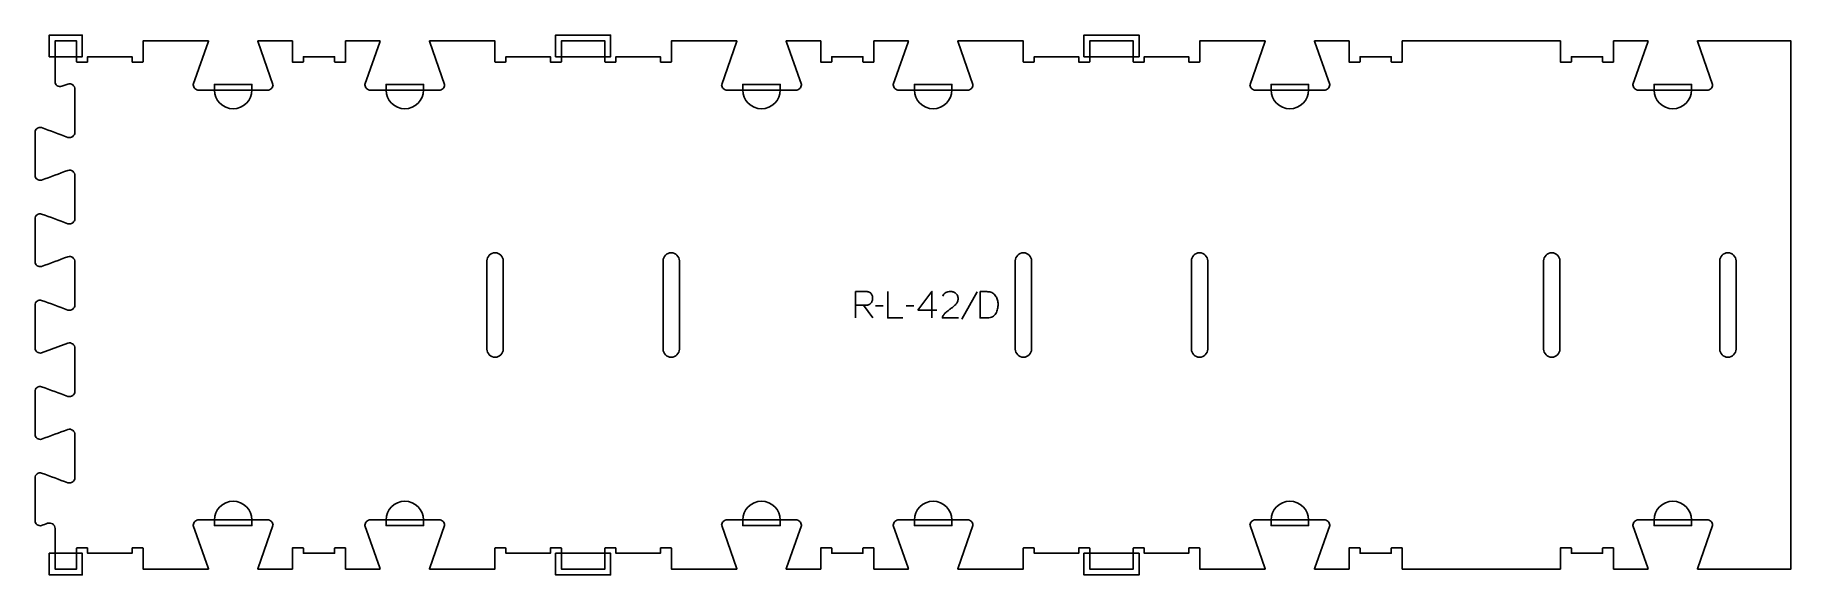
# Model space of a CAD drawing. Extents: x 0 to 1994, y -6 to 606.
import ezdxf

# ---------------------------------------------------------------- set-up
doc = ezdxf.new("R2010")
doc.units = 0
for name, color, linetype in [('1_ANYTOOL_1MMDEEP_LABELS_S', 2, 'CONTINUOUS'), ('3_ANYTOOL_CUTTHROUGH_INSID', 4, 'CONTINUOUS'), ('4_ANYTOOL_CUTTHROUGH_OUTSI', 5, 'CONTINUOUS'), ('5_ANYTOOL_HALF_MILL_9MM_IN', 3, 'CONTINUOUS')]:
    doc.layers.add(name, color=color, linetype=linetype)

msp = doc.modelspace()

# ---------------------------------------------------------------- linework, layer by layer
at = {"layer": '1_ANYTOOL_1MMDEEP_LABELS_S'}
for p, q in [((940.74006, 299.506419), (951.197203, 285.020704)), ((1069.782917, 314.592133), (1052.597203, 283.820704)), ((963.197203, 298.949276), (954.411488, 298.863561)), ((998.082917, 298.949276), (989.297203, 298.863561)), ((1002.368631, 293.720704), (1024.14006, 293.720704))]:
    msp.add_line(p, q, dxfattribs=at)
for points in [[(931.74006, 285.063561), (931.74006, 315.063561), (943.097203, 315.063561, -0.030274), (944.863016, 314.956546, -0.049), (946.584703, 314.573383, -0.050774), (947.917225, 313.980927, -0.06445), (949.075774, 313.102847, -0.0646), (949.965686, 311.966816, -0.052254), (950.570417, 310.651954, -0.050381), (950.959552, 308.959406, -0.031337), (951.068631, 307.220704, -0.040022), (950.95847, 305.846648, -0.042626), (950.623988, 304.50999, -0.04247), (950.055304, 303.22027, -0.036572), (949.29006, 302.03499, -0.051097), (948.348282, 301.021035, -0.061981), (947.206131, 300.245704, -0.061813), (945.897129, 299.769204, -0.049309), (944.511488, 299.592133, -0.003273), (943.643838, 299.554442, -0.003121), (942.775774, 299.527847, -0.003882), (941.757993, 299.510928, -0.002215), (940.74006, 299.506419), (931.782917, 299.506419)], [(1048.568631, 285.106419), (1030.268631, 285.149276, -0.034491), (1030.931409, 286.896608, -0.037732), (1031.838274, 288.529633, -0.037744), (1032.977568, 290.004269, -0.03482), (1034.318631, 291.299276, -0.00859), (1037.277856, 293.697859, -0.008791), (1040.318631, 295.992133, 0.020588), (1043.13792, 298.225575, 0.025206), (1045.74006, 300.706419, 0.046908), (1046.760655, 302.007661, 0.051091), (1047.507917, 303.481419, 0.050722), (1047.95665, 305.129593, 0.041139), (1048.097203, 306.83499, 0.039396), (1047.954558, 308.642576, 0.058519), (1047.46506, 310.381419, 0.060358), (1046.674502, 311.788535, 0.061397), (1045.568631, 312.963561, 0.048006), (1044.212674, 313.885521, 0.045901), (1042.707917, 314.538561, 0.045216), (1040.967856, 314.941121, 0.034258), (1039.182917, 315.063561, 0.055622), (1036.548346, 314.769574, 0.079896), (1034.104346, 313.788561, 0.080617), (1032.134958, 312.122861, 0.060287), (1030.697203, 309.963561)]]:
    msp.add_lwpolyline(points, format="xyb", dxfattribs=at)
for points in [[(968.34006, 315.063561), (968.34006, 285.063561), (985.44006, 285.063561)], [(1018.354346, 285.063561), (1018.397203, 315.106419), (1002.368631, 293.720704)]]:
    msp.add_lwpolyline(points, dxfattribs=at)
msp.add_lwpolyline([(1073.211488, 315.063561), (1073.211488, 285.063561), (1081.74006, 285.149276, 0.046402), (1084.646434, 285.457452, 0.07465), (1087.375774, 286.445704, 0.077785), (1089.458759, 288.034727, 0.06915), (1090.997203, 290.163561, 0.029998), (1092.134729, 292.658877, 0.031416), (1092.957917, 295.274276, 0.031395), (1093.450561, 297.991598, 0.029153), (1093.611488, 300.749276, 0.03275), (1093.459008, 303.074698, 0.035889), (1092.99006, 305.356419, 0.03592), (1092.205201, 307.531786, 0.033706), (1091.125774, 309.577847, 0.042675), (1089.567291, 311.667599, 0.065683), (1087.606131, 313.365347, 0.068103), (1085.508405, 314.369255, 0.065471), (1083.218631, 314.78499, 0.005437), (1078.21651, 314.975045, 0.00471)], format="xyb", close=True, dxfattribs=at)
at = {"layer": '3_ANYTOOL_CUTTHROUGH_INSID'}
for points in [[(531.613391, 349.750986, 1), (513.113391, 349.750986), (513.113391, 249.750992, 1), (531.613391, 249.750992)], [(713.113391, 349.750986), (713.113391, 249.750992, 1), (731.613391, 249.750992), (731.613391, 349.750986, 1)], [(1131.613391, 349.750986, 1), (1113.113391, 349.750986), (1113.113391, 249.750992, 1), (1131.613391, 249.750992)], [(1313.113391, 349.750986), (1313.113391, 249.750992, 1), (1331.613391, 249.750992), (1331.613391, 349.750986, 1)], [(1731.613391, 349.750986, 1), (1713.113391, 349.750986), (1713.113391, 249.750992, 1), (1731.613391, 249.750992)], [(1913.113391, 349.750986), (1913.113391, 249.750992, 1), (1931.613391, 249.750992), (1931.613391, 349.750986, 1)]]:
    msp.add_lwpolyline(points, format="xyb", close=True, dxfattribs=at)
at = {"layer": '4_ANYTOOL_CUTTHROUGH_OUTSI'}
msp.add_lwpolyline([(1887.921828, 0.000989), (1993.913299, 0.000989), (1993.913299, 599.500989), (1887.921828, 599.500989, 0.061784), (1888.156822, 598.106119), (1905.052356, 549.833576, -0.084368), (1905.066391, 549.750989, -0.414214), (1898.816391, 543.500989), (1820.816391, 543.500989, -0.414214), (1814.566391, 549.750989, -0.084368), (1814.580426, 549.833576), (1831.479539, 598.117184, 0.061178), (1831.710954, 599.500989), (1792.613391, 599.500989), (1792.613391, 575.750989, -0.414214), (1792.363391, 575.500989), (1780.363391, 575.500989, -0.414214), (1780.113391, 575.750989), (1780.113391, 581.500989), (1744.613391, 581.500989), (1744.613391, 575.750989, -0.414214), (1744.363391, 575.500989), (1732.363391, 575.500989, -0.414214), (1732.113391, 575.750989), (1732.113391, 599.500989), (1552.613391, 599.500989), (1552.613391, 575.750989, -0.414214), (1552.363391, 575.500989), (1540.363391, 575.500989, -0.414214), (1540.113391, 575.750989), (1540.113391, 581.500989), (1504.613391, 581.500989), (1504.613391, 575.750989, -0.414214), (1504.363391, 575.500989), (1492.363391, 575.500989, -0.414214), (1492.113391, 575.750989), (1492.113391, 599.500989), (1453.015828, 599.500989, 0.061784), (1453.250822, 598.106119), (1470.146356, 549.833576, -0.084368), (1470.160391, 549.750989, -0.414214), (1463.910391, 543.500989), (1385.910391, 543.500989, -0.414214), (1379.660391, 549.750989, -0.084368), (1379.674426, 549.833576), (1396.573539, 598.117184, 0.061178), (1396.804954, 599.500989), (1322.613391, 599.500989), (1322.613391, 575.750989, -0.414214), (1322.363391, 575.500989), (1310.363391, 575.500989, -0.414214), (1310.113391, 575.750989), (1310.113391, 581.500989), (1259.613391, 581.500989), (1259.613391, 575.750989, -0.414214), (1259.363391, 575.500989), (1247.363391, 575.500989, -0.414214), (1247.113391, 575.750989), (1247.113391, 599.500989), (1197.613391, 599.500989), (1197.613391, 575.750989, -0.414214), (1197.363391, 575.500989), (1185.363391, 575.500989, -0.414214), (1185.113391, 575.750989), (1185.113391, 581.500989), (1134.613391, 581.500989), (1134.613391, 575.750989, -0.414214), (1134.363391, 575.500989), (1122.363391, 575.500989, -0.414214), (1122.113391, 575.750989), (1122.113391, 599.500989), (1047.921828, 599.500989, 0.061784), (1048.156822, 598.106119), (1065.052356, 549.833576, -0.084368), (1065.066391, 549.750989, -0.414214), (1058.816391, 543.500989), (980.816391, 543.500989, -0.414214), (974.566391, 549.750989, -0.084368), (974.580426, 549.833576), (991.479539, 598.117184, 0.061178), (991.710954, 599.500989), (952.613391, 599.500989), (952.613391, 575.750989, -0.414214), (952.363391, 575.500989), (940.363391, 575.500989, -0.414214), (940.113391, 575.750989), (940.113391, 581.500989), (904.613391, 581.500989), (904.613391, 575.750989, -0.414214), (904.363391, 575.500989), (892.363391, 575.500989, -0.414214), (892.113391, 575.750989), (892.113391, 599.500989), (853.015828, 599.500989, 0.061784), (853.250822, 598.106119), (870.146356, 549.833576, -0.084368), (870.160391, 549.750989, -0.414214), (863.910391, 543.500989), (785.910391, 543.500989, -0.414214), (779.660391, 549.750989, -0.084368), (779.674426, 549.833576), (796.573539, 598.117184, 0.061178), (796.804954, 599.500989), (772.363391, 599.500989), (722.613391, 599.500989), (722.613391, 575.750989, -0.414214), (722.363391, 575.500989), (710.363391, 575.500989, -0.414214), (710.113391, 575.750989), (710.113391, 581.500989), (659.613391, 581.500989), (659.613391, 575.750989, -0.414214), (659.363391, 575.500989), (647.363391, 575.500989, -0.414214), (647.113391, 575.750989), (647.113391, 599.500989), (597.613391, 599.500989), (597.613391, 575.750989, -0.414214), (597.363391, 575.500989), (585.363391, 575.500989, -0.414214), (585.113391, 575.750989), (585.113391, 581.500989), (534.613391, 581.500989), (534.613391, 575.750989, -0.414214), (534.363391, 575.500989), (522.363391, 575.500989, -0.414214), (522.113391, 575.750989), (522.113391, 599.500989), (447.921828, 599.500989, 0.061784), (448.156822, 598.106119), (465.052356, 549.833576, -0.084368), (465.066391, 549.750989, -0.414214), (458.816391, 543.500989), (380.816391, 543.500989, -0.414214), (374.566391, 549.750989, -0.084368), (374.580426, 549.833576), (391.479539, 598.117184, 0.061178), (391.710954, 599.500989), (352.613391, 599.500989), (352.613391, 575.750989, -0.414214), (352.363391, 575.500989), (340.363391, 575.500989, -0.414214), (340.113391, 575.750989), (340.113391, 581.500989), (304.613391, 581.500989), (304.613391, 575.750989, -0.414214), (304.363391, 575.500989), (292.363391, 575.500989, -0.414214), (292.113391, 575.750989), (292.113391, 599.500989), (253.015828, 599.500989, 0.061784), (253.250822, 598.106119), (270.146356, 549.833576, -0.084368), (270.160391, 549.750989, -0.414214), (263.910391, 543.500989), (185.910391, 543.500989, -0.414214), (179.660391, 549.750989, -0.084368), (179.674426, 549.833576), (196.573539, 598.117184, 0.061178), (196.804954, 599.500989), (172.363247, 599.500494), (122.613087, 599.5), (122.613087, 575.75, -0.414214), (122.363087, 575.5), (110.363087, 575.5, -0.414214), (110.113087, 575.75), (110.113087, 581.5), (59.613087, 581.5), (59.613087, 575.75, -0.414214), (59.363087, 575.5), (47.363087, 575.5, -0.414214), (47.113087, 575.75), (47.113087, 599.5), (22.613093, 599.5), (22.614129, 553.362941, 0.522087), (30.356671, 547.969345), (37.165647, 550.484706, -0.015604), (37.180442, 550.489653, -0.237079), (42.707182, 549.51757, -0.237079), (45.226366, 544.503238), (45.22591, 495.997153, -0.237079), (42.706726, 490.982824, -0.237077), (37.180133, 490.010739, -0.015611), (37.165331, 490.015688, 0.000004), (7.389658, 501.015671, 0.236337), (2.319928, 500.116649, 0.237079), (0.002279, 495.503464), (0.001823, 446.997379, 0.237079), (2.319473, 442.384196, 0.237104), (7.403989, 441.490108, -0.000004), (37.165191, 452.484706, -0.015604), (37.179986, 452.489653, -0.237079), (42.706726, 451.51757, -0.237079), (45.22591, 446.503238), (45.225455, 397.997153, -0.237079), (42.706271, 392.982824, -0.237077), (37.179677, 392.010739, -0.015611), (37.164876, 392.015688, 0.000004), (7.389202, 403.015671, 0.236337), (2.319473, 402.116649, 0.237079), (0.001823, 397.503464), (0.001367, 348.997379, 0.237079), (2.319017, 344.384196, 0.237104), (7.403533, 343.490108, -0.000004), (37.164735, 354.484706, -0.015604), (37.17953, 354.489653, -0.237079), (42.706271, 353.51757, -0.237079), (45.225455, 348.503238), (45.224999, 299.997153, -0.237079), (42.705815, 294.982824, -0.237077), (37.179221, 294.010739, -0.015611), (37.16442, 294.015688, 0.000004), (7.388746, 305.015671, 0.236337), (2.319017, 304.11665, 0.237079), (0.001367, 299.503464), (0.000912, 250.997379, 0.237079), (2.318561, 246.384196, 0.237104), (7.403078, 245.490108), (37.164279, 256.484706, -0.015604), (37.179075, 256.489653, -0.237079), (42.705815, 255.51757, -0.237079), (45.224999, 250.503238), (45.224543, 201.997153, -0.237079), (42.705359, 196.982824, -0.237077), (37.178765, 196.010739, -0.015611), (37.163964, 196.015688, 0.000004), (7.38829, 207.015671, 0.236337), (2.318561, 206.11665, 0.237079), (0.000912, 201.503464), (0.000456, 152.997379, 0.237079), (2.318105, 148.384196, 0.237104), (7.402622, 147.490108, -0.000004), (37.163824, 158.484706, -0.015604), (37.178619, 158.489653, -0.237079), (42.705359, 157.51757, -0.237079), (45.224543, 152.503238), (45.224087, 103.997153, -0.237079), (42.704903, 98.982824, -0.237077), (37.17831, 98.010739, -0.015611), (37.163508, 98.015688, 0.000004), (7.387835, 109.015671, 0.236337), (2.318105, 108.11665, 0.237079), (0.000456, 103.503464), (0, 54.997379, 0.237079), (2.317649, 50.384196, 0.237104), (7.402166, 49.490108, -0.000017), (14.1964, 52.000283, -0.245332), (19.934707, 51.265866, -0.245332), (22.612207, 46.137657), (22.613083, 0), (47.113087, 0), (47.113087, 23.75, -0.414214), (47.363087, 24), (59.363087, 24, -0.414214), (59.613087, 23.75), (59.613087, 18), (110.113087, 18), (110.113087, 23.75, -0.414214), (110.363087, 24), (122.363087, 24, -0.414214), (122.613087, 23.75), (122.613087, 0), (172.363234, 0.000989), (196.804954, 0.000989, 0.061784), (196.56996, 1.395859), (179.674426, 49.668401, -0.084368), (179.660391, 49.750989, -0.414214), (185.910391, 56.000989), (263.910391, 56.000989, -0.414214), (270.160391, 49.750989, -0.084368), (270.146356, 49.668401), (253.247243, 1.384794, 0.061178), (253.015828, 0.000989), (292.113391, 0.000989), (292.113391, 23.750989, -0.414214), (292.363391, 24.000989), (304.363391, 24.000989, -0.414214), (304.613391, 23.750989), (304.613391, 18.000989), (340.113391, 18.000989), (340.113391, 23.750989, -0.414214), (340.363391, 24.000989), (352.363391, 24.000989, -0.414214), (352.613391, 23.750989), (352.613391, 0.000989), (391.710954, 0.000989, 0.061784), (391.47596, 1.395859), (374.580426, 49.668401, -0.084368), (374.566391, 49.750989, -0.414214), (380.816391, 56.000989), (458.816391, 56.000989, -0.414214), (465.066391, 49.750989, -0.084368), (465.052356, 49.668401), (448.153243, 1.384794, 0.061178), (447.921828, 0.000989), (472.363391, 0.000989), (522.113391, 0.000989), (522.113391, 23.750989, -0.414214), (522.363391, 24.000989), (534.363391, 24.000989, -0.414214), (534.613391, 23.750989), (534.613391, 18.000989), (585.113391, 18.000989), (585.113391, 23.750989, -0.414214), (585.363391, 24.000989), (597.363391, 24.000989, -0.414214), (597.613391, 23.750989), (597.613391, 0.000989), (647.113391, 0.000989), (647.113391, 23.750989, -0.414214), (647.363391, 24.000989), (659.363391, 24.000989, -0.414214), (659.613391, 23.750989), (659.613391, 18.000989), (710.113391, 18.000989), (710.113391, 23.750989, -0.414214), (710.363391, 24.000989), (722.363391, 24.000989, -0.414214), (722.613391, 23.750989), (722.613391, 0.000989), (772.363391, 0.000989), (796.804954, 0.000989, 0.061784), (796.56996, 1.395859), (779.674426, 49.668401, -0.084368), (779.660391, 49.750989, -0.414214), (785.910391, 56.000989), (863.910391, 56.000989, -0.414214), (870.160391, 49.750989, -0.084368), (870.146356, 49.668401), (853.247243, 1.384794, 0.061178), (853.015828, 0.000989), (892.113391, 0.000989), (892.113391, 23.750989, -0.414214), (892.363391, 24.000989), (904.363391, 24.000989, -0.414214), (904.613391, 23.750989), (904.613391, 18.000989), (940.113391, 18.000989), (940.113391, 23.750989, -0.414214), (940.363391, 24.000989), (952.363391, 24.000989, -0.414214), (952.613391, 23.750989), (952.613391, 0.000989), (991.710954, 0.000989, 0.061784), (991.47596, 1.395859), (974.580426, 49.668401, -0.084368), (974.566391, 49.750989, -0.414214), (980.816391, 56.000989), (1058.816391, 56.000989, -0.414214), (1065.066391, 49.750989, -0.084368), (1065.052356, 49.668401), (1048.153243, 1.384794, 0.061178), (1047.921828, 0.000989), (1122.113391, 0.000989), (1122.113391, 23.750989, -0.414214), (1122.363391, 24.000989), (1134.363391, 24.000989, -0.414214), (1134.613391, 23.750989), (1134.613391, 18.000989), (1185.113391, 18.000989), (1185.113391, 23.750989, -0.414214), (1185.363391, 24.000989), (1197.363391, 24.000989, -0.414214), (1197.613391, 23.750989), (1197.613391, 0.000989), (1247.113391, 0.000989), (1247.113391, 23.750989, -0.414214), (1247.363391, 24.000989), (1259.363391, 24.000989, -0.414214), (1259.613391, 23.750989), (1259.613391, 18.000989), (1310.113391, 18.000989), (1310.113391, 23.750989, -0.414214), (1310.363391, 24.000989), (1322.363391, 24.000989, -0.414214), (1322.613391, 23.750989), (1322.613391, 0.000989), (1372.363391, 0.000989), (1396.804954, 0.000989, 0.061784), (1396.56996, 1.395859), (1379.674426, 49.668401, -0.084368), (1379.660391, 49.750989, -0.414214), (1385.910391, 56.000989), (1463.910391, 56.000989, -0.414214), (1470.160391, 49.750989, -0.084368), (1470.146356, 49.668401), (1453.247243, 1.384794, 0.061178), (1453.015828, 0.000989), (1492.113391, 0.000989), (1492.113391, 23.750989, -0.414214), (1492.363391, 24.000989), (1504.363391, 24.000989, -0.414214), (1504.613391, 23.750989), (1504.613391, 18.000989), (1540.113391, 18.000989), (1540.113391, 23.750989, -0.414214), (1540.363391, 24.000989), (1552.363391, 24.000989, -0.414214), (1552.613391, 23.750989), (1552.613391, 0.000989), (1732.113391, 0.000989), (1732.113391, 23.750989, -0.414214), (1732.363391, 24.000989), (1744.363391, 24.000989, -0.414214), (1744.613391, 23.750989), (1744.613391, 18.000989), (1780.113391, 18.000989), (1780.113391, 23.750989, -0.414214), (1780.363391, 24.000989), (1792.363391, 24.000989, -0.414214), (1792.613391, 23.750989), (1792.613391, 0.000989), (1831.710954, 0.000989, 0.061784), (1831.47596, 1.395859), (1814.580426, 49.668401, -0.084368), (1814.566391, 49.750989, -0.414214), (1820.816391, 56.000989), (1898.816391, 56.000989, -0.414214), (1905.066391, 49.750989, -0.084368), (1905.052356, 49.668401), (1888.153243, 1.384794, 0.061178)], format="xyb", close=True, dxfattribs=at)
at = {"layer": '5_ANYTOOL_HALF_MILL_9MM_IN'}
for points in [[(22.113087, 581.5), (47.613087, 581.5), (53.613087, 581.5), (53.613087, 606), (47.353087, 606), (16.113087, 606), (16.113087, 599.74), (16.113087, 581.5)], [(597.113391, 581.500989), (647.613391, 581.500989), (653.613391, 581.500989), (653.613391, 606.000989), (647.353391, 606.000989), (591.113391, 606.000989), (591.113391, 599.740989), (591.113391, 581.500989)], [(1197.113391, 581.500989), (1247.613391, 581.500989), (1253.613391, 581.500989), (1253.613391, 606.000989), (1247.353391, 606.000989), (1191.113391, 606.000989), (1191.113391, 599.740989), (1191.113391, 581.500989)], [(47.613087, 18), (22.113087, 18), (16.113087, 18), (16.113087, -6.5), (22.373087, -6.5), (53.613087, -6.5), (53.613087, -0.24), (53.613087, 18)], [(647.613391, 18.000989), (597.113391, 18.000989), (591.113391, 18.000989), (591.113391, -6.499011), (597.373391, -6.499011), (653.613391, -6.499011), (653.613391, -0.239011), (653.613391, 18.000989)], [(1247.613391, 18.000989), (1197.113391, 18.000989), (1191.113391, 18.000989), (1191.113391, -6.499011), (1197.373391, -6.499011), (1253.613391, -6.499011), (1253.613391, -0.239011), (1253.613391, 18.000989)]]:
    msp.add_lwpolyline(points, close=True, dxfattribs=at)
for points in [[(203.660393, 543.740989, 0.999765), (246.160391, 543.750989), (246.160391, 550.000989), (203.660391, 550.000989)], [(398.566393, 543.740989, 0.999765), (441.066391, 543.750989), (441.066391, 550.000989), (398.566391, 550.000989)], [(803.660391, 544.000989), (803.660391, 543.750989, 1), (846.160391, 543.750989), (846.160391, 550.000989), (803.660391, 550.000989)], [(998.566391, 544.000989), (998.566391, 543.750989, 1), (1041.066391, 543.750989), (1041.066391, 550.000989), (998.566391, 550.000989)], [(1403.660391, 544.000989), (1403.660391, 543.750989, 1), (1446.160391, 543.750989), (1446.160391, 550.000989), (1403.660391, 550.000989)], [(1838.566393, 543.740989, 0.999765), (1881.066391, 543.750989), (1881.066391, 550.000989), (1838.566391, 550.000989)], [(246.160389, 55.760989, 0.999765), (203.660391, 55.750989), (203.660391, 49.500989), (246.160391, 49.500989)], [(441.066389, 55.760989, 0.999765), (398.566391, 55.750989), (398.566391, 49.500989), (441.066391, 49.500989)], [(846.160391, 55.500989), (846.160391, 55.750989, 1), (803.660391, 55.750989), (803.660391, 49.500989), (846.160391, 49.500989)], [(1041.066389, 55.760989, 0.999765), (998.566391, 55.750989), (998.566391, 49.500989), (1041.066391, 49.500989)], [(1446.160389, 55.760989, 0.999765), (1403.660391, 55.750989), (1403.660391, 49.500989), (1446.160391, 49.500989)], [(1881.066389, 55.760989, 0.999765), (1838.566391, 55.750989), (1838.566391, 49.500989), (1881.066391, 49.500989)]]:
    msp.add_lwpolyline(points, format="xyb", close=True, dxfattribs=at)

doc.saveas('drawing.dxf')
